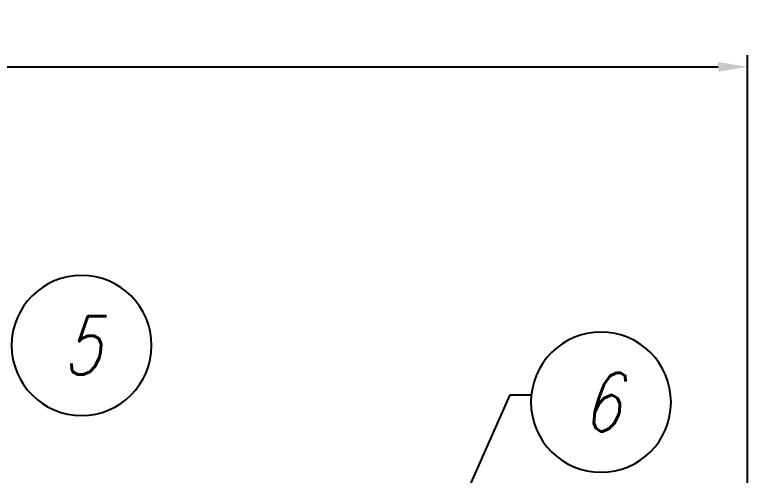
# Model space of a CAD drawing. Header units: millimetres. Extents: x -2122 to 22797, y 3569 to 89276.
# Drawn here: x 945 to 2200, y 88356 to 89145 of the extents above; entities that cross this region are included whole.
import ezdxf
from ezdxf.enums import TextEntityAlignment as Align

# ---------------------------------------------------------------- set-up
doc = ezdxf.new("R2010")
doc.units = ezdxf.units.MM
doc.header["$LTSCALE"] = 20
doc.layers.add('IA-DIM', color=7, linetype='Continuous')
doc.layers.add('IA-TEXT', color=2, linetype='Continuous')
doc.styles.add('ING-AMB', font='romans.shx', dxfattribs={"width": 0.75, "oblique": 15})
doc.styles.add('SALVADOR', font='romans.shx', dxfattribs={"width": 0.75, "oblique": 15})
doc.dimstyles.new('ING-AMB 16', dxfattribs={"dimscale": 16, "dimtxt": 3, "dimasz": 2.5, "dimexe": 1, "dimexo": 1, "dimgap": 1, "dimtad": 1, "dimdec": 0, "dimzin": 0, "dimdsep": 46, "dimtxsty": 'ING-AMB', "dimcen": 0.1, "dimclrd": 7, "dimclre": 7, "dimclrt": 2, "dimadec": 0, "dimazin": 0, "dimtfac": 1, "dimtdec": 0, "dimtmove": 0, "dimatfit": 0, "dimfxl": 1.25, "dimtfill": 1, "dimtolj": 1, "dimtzin": 0, "dimarcsym": 1})
doc.dimstyles.new('ING-AMB 20', dxfattribs={"dimscale": 20, "dimtxt": 3, "dimasz": 2.5, "dimexe": 1, "dimexo": 1, "dimgap": 1, "dimtad": 1, "dimdec": 0, "dimzin": 0, "dimdsep": 46, "dimtxsty": 'ING-AMB', "dimcen": 0.1, "dimclrd": 7, "dimclre": 7, "dimclrt": 2, "dimadec": 0, "dimazin": 0, "dimtfac": 1, "dimtdec": 0, "dimtmove": 0, "dimatfit": 0, "dimfxl": 1.25, "dimtolj": 1, "dimtzin": 0, "dimarcsym": 1})

# ---------------------------------------------------------------- blocks, each defined once
blk = doc.blocks.new('*D28')
at = {"layer": 'Defpoints', "color": 0, "transparency": 16777216}
for p in [(2200.2, 89055.3), (-947.9, 88101.7), (2200.2, 88063.3)]:
    blk.add_point(p, dxfattribs=at)
at = {"layer": 'IA-DIM', "color": 7, "lineweight": -2, "transparency": 16777216}
for p, q in [((-947.9, 88121.7), (-947.9, 89075.3)), ((2200.2, 88083.3), (2200.2, 89075.3)), ((-897.9, 89055.3), (2150.2, 89055.3))]:
    blk.add_line(p, q, dxfattribs=at)
at = {"layer": 'IA-DIM', "color": 7, "transparency": 16777216}
for points in [[(-897.9, 89063.6), (-897.9, 89046.9), (-947.9, 89055.3)], [(2150.2, 89063.6), (2150.2, 89046.9), (2200.2, 89055.3)]]:
    blk.add_solid(points, dxfattribs=at)
at = {"layer": 'IA-DIM', "color": 2, "transparency": 16777216, "insert": (626.2, 89105.3), "char_height": 60, "attachment_point": 5, "style": 'ING-AMB'}
blk.add_mtext('\\A1;3148', dxfattribs=at)
blk = doc.blocks.new('EJE')
blk.add_circle((0, 6), 6)
at = {"style": 'SALVADOR', "oblique": 15, "width": 0.75}
blk.add_attdef('N', text='', height=5, dxfattribs=at).set_placement((0, 6), align=Align.MIDDLE)

msp = doc.modelspace()

# ---------------------------------------------------------------- block references
at = {"layer": 'IA-TEXT'}
ref = msp.add_blockref('EJE', (1059.3, 88458.1, 1283.4), dxfattribs=dict(at, xscale=-20, yscale=20, zscale=20))
ref.add_attrib('N', '5', dxfattribs={"layer": '0', "height": 100, "style": 'SALVADOR', "oblique": 15, "width": 0.75}).set_placement((1059.3, 88578.1, 1283.4), align=Align.MIDDLE)
ref = msp.add_blockref('EJE', (1949.4, 88360.9, 1283.4), dxfattribs=dict(at, xscale=-20, yscale=20, zscale=20))
ref.add_attrib('N', '6', dxfattribs={"layer": '0', "height": 100, "style": 'SALVADOR', "oblique": 15, "width": 0.75}).set_placement((1949.4, 88480.9, 1283.4), align=Align.MIDDLE)

# ---------------------------------------------------------------- dimensions: what is measured, and where the dimension line sits
at = {"layer": 'IA-DIM'}
dim = msp.add_linear_dim(base=(2200.2, 89055.3), p1=(-947.9, 88101.7), p2=(2200.2, 88063.3), dimstyle='ING-AMB 20', override={"dimpost": '\\X'}, dxfattribs=at)
dim.commit()
dim.dimension.update_dxf_attribs({"geometry": '*D28', "text_midpoint": (626.2, 89105.3)})

# ---------------------------------------------------------------- leaders
at = {"layer": 'IA-TEXT'}
msp.add_leader([(1651.5, 88173.4, 1283.4), (1793.9, 88493.5, 1283.4), (1830.1, 88493.5, 1283.4)], dimstyle='ING-AMB 16', override={"dimgap": 1, "dimtad": 0}, dxfattribs=at)

doc.saveas('drawing.dxf')
